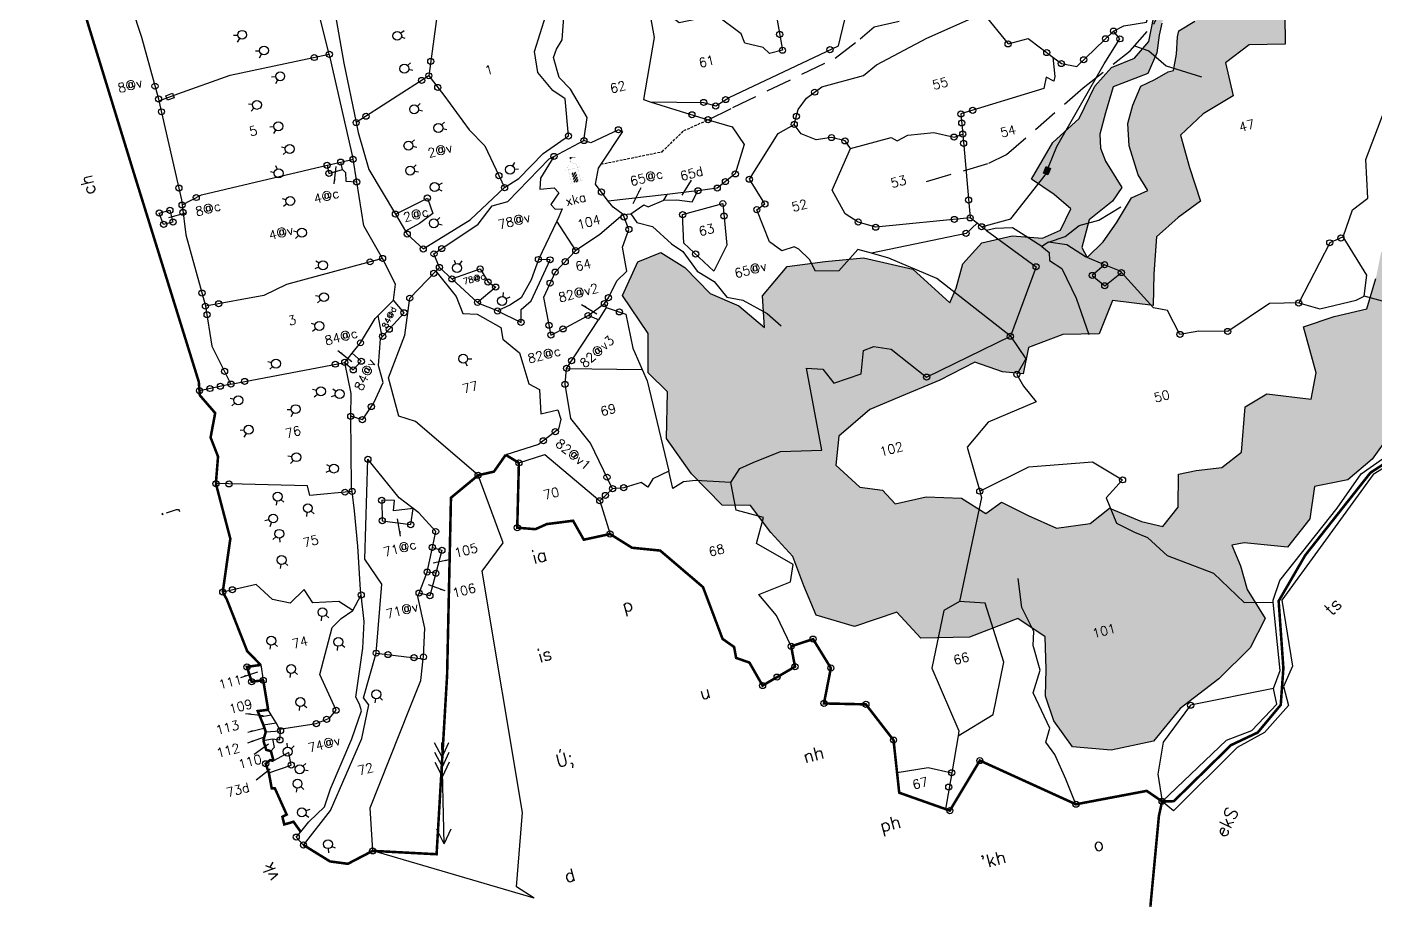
# Model space of a CAD drawing. Header units: metres. Extents: x 301471 to 304567, y 1951439 to 1954610.
# Drawn here: x 301972 to 303310, y 1951688 to 1952562 of the extents above; entities that cross this region are included whole.
import ezdxf

# ---------------------------------------------------------------- set-up
doc = ezdxf.new("R2010")
doc.units = ezdxf.units.M
for name, pattern in [('DASHDOT', [1, 0.5, -0.25, 0, -0.25]), ('DASHED', [0.75, 0.5, -0.25]), ('DIVIDE', [1.25, 0.5, -0.25, 0, -0.25, 0, -0.25])]:
    doc.linetypes.add(name, pattern=pattern)
for name, color, linetype in [('LINE_FOOTPATH', 1, 'DASHED'), ('LINE_WATER', 4, 'Continuous'), ('OFF', 1, 'Continuous'), ('POLY_HATCH', 12, 'Continuous'), ('POLY_PARCEL', 6, 'Continuous'), ('POLY_WATER', 4, 'Continuous'), ('SYM_ARROW', 1, 'Continuous'), ('SYM_STONE', 1, 'Continuous'), ('SYM_WELL', 1, 'Continuous'), ('SYM_WORSHIP', 1, 'Continuous'), ('TEXT_MAPIN', 7, 'Continuous'), ('TEXT_MAPOUT', 7, 'Continuous'), ('TEXT_PARCEL', 7, 'Continuous'), ('V_BOUND_LINE', 7, 'Continuous'), ('V_BOUND_STREAM_LINE', 7, 'DASHDOT'), ('V_DIVIDE_LINE', 7, 'DIVIDE')]:
    doc.layers.add(name, color=color, linetype=linetype)
doc.styles.get("Standard").update_dxf_attribs({"font": 'simplex.shx'})
doc.dimstyles.get("Standard").update_dxf_attribs({"dimtxt": 0.18, "dimasz": 0.18, "dimexe": 0.18, "dimexo": 0.0625, "dimgap": 0.09, "dimtad": 0, "dimtih": 1, "dimtoh": 1, "dimdec": 4, "dimzin": 0, "dimdsep": 46, "dimtxsty": 'Standard', "dimcen": 0.09, "dimadec": 0, "dimazin": 0, "dimtfac": 1, "dimtdec": 4, "dimtofl": 0, "dimtmove": 0, "dimatfit": 3, "dimfxl": 1, "dimtolj": 1, "dimtzin": 0, "dimarcsym": 0})

# ---------------------------------------------------------------- blocks, each defined once
blk = doc.blocks.new('MOTWELL')
at = {"layer": 'SYM_WELL'}
for points in [[(-0.77, 1.48), (-0.4, 0.77)], [(0.77, 1.48), (0.4, 0.77)]]:
    blk.add_lwpolyline(points, dxfattribs=at)
blk.add_circle((0, 0), 0.871, dxfattribs=at)
blk = doc.blocks.new('STONE')
blk.add_circle((0, 0), 0.851)
blk = doc.blocks.new('STONESQUARE')
blk.add_lwpolyline([(-0.7, 0.48), (0.7, 0.48), (0.7, -0.48), (-0.7, -0.48)], close=True)
blk = doc.blocks.new('TEMPLE')
at = {"linetype": 'Continuous'}
blk.add_hatch(color=256, dxfattribs=at).paths.add_polyline_path([(0.28, 5.69), (0.6, 5.75), (0.95, 5.71), (1.39, 5.73), (0.49, 5.85), (0.21, 6.01), (-0.14, 6.06), (-0.15, 5.55), (-0.09, 5.55)])
h = blk.add_hatch(dxfattribs=at)
h.set_pattern_fill('ANSI31', color=256, scale=3.6, style=0)
h.set_pattern_definition([(45, (-94.63405, -100.65248), (-0.318198, 0.318198), [])])
h.paths.add_polyline_path([(-0.51, 2.32), (-0.51, 0), (0.49, 0), (0.49, 2.32)])
at = {"linetype": 'Continuous', "const_width": 0.018}
for points in [[(-1.78, 3.28), (1.75, 3.28)], [(-1.16, 3.28), (-1.16, 3.69), (-0.97, 4.22), (-0.63, 4.55), (-0.33, 4.73), (-0.16, 4.99), (0.05, 4.8), (0.46, 4.5), (0.69, 4.36), (0.88, 4.09), (1.02, 3.76), (1.06, 3.28)], [(-1.16, 0), (-1.16, 3.28)], [(-0.16, 4.99), (-0.14, 6.06), (0.21, 6.01), (0.49, 5.85), (1.39, 5.73), (0.95, 5.71), (0.6, 5.75), (0.28, 5.69), (-0.09, 5.55), (-0.15, 5.55)], [(1.06, 0), (1.06, 3.28)], [(-1.78, 0), (1.78, 0)], [(-0.51, 0), (-0.51, 2.32), (0.49, 2.32), (0.49, 0)]]:
    blk.add_lwpolyline(points, dxfattribs=at)
blk = doc.blocks.new('RIVERARROW')
for points in [[(0, 0), (3.52, 1.73)], [(0, 0), (24.26, 0)], [(0, 0), (3.52, -1.73)], [(16.05, 0), (19.57, 1.73)], [(16.05, 0), (19.57, -1.73)], [(18.43, 0), (21.95, 1.73)], [(18.43, 0), (21.95, -1.73)], [(20.74, 0), (24.26, 1.73)], [(20.74, 0), (24.26, -1.73)]]:
    blk.add_lwpolyline(points)
blk = doc.blocks.new('STONESQUAREFILLED')
blk.add_hatch(color=256).paths.add_polyline_path([(0.7, -0.48), (0.7, 0.48), (-0.7, 0.48), (-0.7, -0.48)])
blk.add_lwpolyline([(-0.7, 0.48), (0.7, 0.48), (0.7, -0.48), (-0.7, -0.48)], close=True)
blk = doc.blocks.new('TEXTARROW')
blk.add_leader([(0.04, -0.01), (8.68, -0.01)], dimstyle='Standard', override={"dimtxt": 2.5, "dimasz": 2.5, "dimexe": 1.25, "dimexo": 0.625, "dimgap": 0.625, "dimtad": 1, "dimtih": 0, "dimtoh": 0, "dimzin": 8, "dimcen": 2.5, "dimtofl": 1})
blk = doc.blocks.new('VFGG')
at = {"layer": 'POLY_HATCH'}
h = blk.add_hatch(dxfattribs=at)
h.set_pattern_fill('ZIGZAG', color=256, style=0)
h.set_pattern_definition([(0, (0, 0), (3.175, 3.175), [3.175, -3.175]), (90, (3.175, 0), (-3.175, 3.175), [3.175, -3.175])])
h.paths.add_polyline_path([(316.99, 146.47), (320.25, 143.22), (329.25, 142.05), (337.2, 145.3), (347.51, 148.04), (354.68, 144.26), (361.33, 147.26), (366.41, 152.34), (367.85, 158.98), (373.46, 151.82), (376.2, 151.95), (385.45, 159.89), (389.5, 166.53), (388.85, 172.39), (393.93, 173.05), (399.02, 175.78), (402.02, 182.16), (408.93, 184.64), (413.75, 189.72), (418.06, 194.8), (417.93, 202.22), (424.32, 204.18), (429.4, 208.73), (433.18, 216.16), (436.97, 223.32), (437.1, 230.23), (445.31, 230.62), (452.22, 234.65), (459.66, 238.17), (466.57, 239.34), (470.35, 242.86), (473.61, 250.81), (480.52, 252.24), (484.83, 259.4), (487.57, 267.09), (487.43, 273.47), (491.74, 278.29), (495.78, 288.32), (495.13, 294.44), (497.87, 297.44), (500.87, 301.21), (504.39, 310.2), (499.82, 317.1), (505.69, 321.4), (504.78, 329.87), (502.3, 338.33), (495.39, 342.63), (497.09, 349.01), (493.04, 353.31), (488.74, 352.92), (480.52, 356.44), (471.52, 355.53), (468, 362.69), (460.31, 365.69), (450.66, 365.43), (441.79, 359.7), (449.02, 359.37), (456.51, 358.91), (460.95, 353.26), (462.32, 347.3), (468.29, 347.76), (473.34, 345.47), (480.83, 348.67), (484.66, 348.83), (487.26, 344.4), (486.49, 337.52), (489.7, 331.56), (488.63, 325.91), (484.2, 322.09), (480.07, 318.88), (483.89, 314.76), (485.88, 308.19), (483.59, 304.06), (479.15, 300.55), (480.83, 295.2), (479.46, 289.24), (474.1, 287.26), (469.05, 284.97), (468.9, 279.92), (467.83, 272.13), (463.39, 269.23), (458.04, 269.08), (454.52, 268.62), (455.9, 263.58), (455.13, 259.15), (451, 256.24), (444.73, 256.4), (439.38, 257.46), (437.08, 251.2), (431.12, 246.77), (426.99, 247.23), (421.02, 246.46), (419.03, 238.98), (413.07, 239.44), (414.75, 230.42), (411.54, 224.77), (404.35, 221.87), (397.16, 219.58), (398.54, 212.39), (394.71, 207.96), (389.36, 204.45), (385.84, 195.44), (382.32, 190.7), (376.97, 189.94), (374.67, 187.95), (372.99, 179.55), (366.41, 178.78), (359.22, 179.55), (354.79, 182.76), (353.72, 181.69), (351.42, 175.73), (347.6, 170.07), (342.24, 170.84), (337.2, 170.69), (334.29, 162.59), (327.41, 160.91), (322.36, 165.34), (317.62, 167.63), (311.96, 165.34), (304.77, 153.88), (298.8, 153.42), (292.22, 157.24), (289.93, 152.5), (286.72, 147.16), (280.14, 147.31), (273.87, 146.85), (274.02, 137.53), (271.73, 132.8), (263.62, 136), (258.88, 134.63), (255.97, 126.23), (251.53, 124.24), (246.49, 125), (242.97, 125.16), (241.29, 118.89), (237.46, 115.99), (233.64, 117.98), (228.28, 122.1), (223.85, 120.12), (217.27, 120.88), (212.53, 124.7), (208.09, 128.52), (204.57, 127.14), (200.75, 131.27), (194.17, 133.25), (187.9, 133.41), (186.22, 136.62), (182.09, 138.3), (178.57, 143.64), (180.56, 148.99), (187.75, 152.5), (195.24, 153.57), (202.43, 154.64), (209.93, 156.32), (214.67, 153.12), (218.49, 151.74), (220.79, 156.48), (227.98, 157.24), (234.86, 155.56), (238.99, 161.21), (246.49, 158.31), (248.17, 164.27), (250.46, 171.14), (255.51, 173.74), (260.56, 175.73), (260.1, 182.6), (259.95, 189.17), (265.3, 192.07), (271.88, 194.06), (272.03, 200.63), (277.39, 202.92), (284.27, 201.24), (285.65, 206.89), (288.55, 210.1), (296.05, 209.34), (294.67, 216.21), (300.64, 219.73), (306.3, 221.41), (305.23, 227.98), (303.54, 236.08), (305.84, 240.81), (310.27, 244.63), (305.23, 251.51), (306.6, 256.24), (314.4, 260.06), (315.78, 268.46), (323.28, 268.62), (331.08, 267.85), (332.76, 275.34), (338.11, 274.27), (340.71, 280.53), (345.46, 282.22), (351.12, 287.56), (359.84, 287.1), (364.27, 289.4), (371.46, 293.52), (381.71, 292.76), (385.23, 299.63), (391.81, 300.7), (400.22, 305.44), (396.7, 318.12), (402.97, 325.3), (397.31, 334.31), (398.69, 339.05), (404.04, 343.48), (402.67, 347.91), (404.04, 354.17), (405.73, 358.3), (411.39, 359.37), (408.48, 361.66), (402.21, 361.81), (398.99, 350.97), (398.84, 343.48), (391.96, 342.41), (389.66, 334.01), (391.65, 326.52), (388.75, 323.92), (386.45, 316.44), (380.79, 313.54), (377.27, 306.66), (369.17, 302.53), (362.59, 301.77), (359.07, 296.73), (353.72, 297.19), (345.61, 296.12), (338.73, 290.77), (333.07, 291.53), (325.88, 289.24), (321.44, 282.37), (315.47, 282.52), (308.9, 280.84), (303.54, 274.88), (301.86, 269.17), (304.86, 265.91), (301.34, 258.23), (295.99, 250.02), (288.82, 245.99), (283.73, 243.77), (282.56, 237.65), (287.39, 230.23), (289.86, 225.67), (287.91, 224.5), (284.39, 226.19), (279.04, 227.1), (275, 226.19), (271.74, 221.89), (271.09, 217.33), (268.35, 216.42), (265.09, 217.85), (261.04, 213.55), (258.57, 208.47), (255.04, 206), (250.22, 205.35), (246.18, 202.61), (241.61, 197.27), (235.48, 194.02), (229.61, 188.16), (233.14, 184.12), (235.61, 180.6), (232.61, 177.08), (228.83, 176.43), (223.22, 178.39), (217.1, 178.52), (212.53, 175.52), (210.05, 171.22), (208.1, 168.75), (202.75, 176.95), (194.01, 181.51), (186.58, 182.68), (179.15, 183.6), (173.02, 179.3), (171.84, 173.18), (168.06, 178.52), (163.24, 182.29), (159.71, 188.42), (155.93, 192.45), (151.11, 191.8), (146.54, 186.2), (149.54, 177.74), (147.59, 170.31), (150.33, 165.75), (147.85, 157.03), (150.85, 149.08), (155.15, 141.66), (160.5, 140.22), (162.98, 134.1), (165.97, 128.5), (166.63, 122.38), (167.54, 116.26), (174.19, 112.22), (182.93, 112.87), (186.19, 106.75), (195.45, 104.53), (205.49, 105.71), (209.79, 100.89), (208.36, 94.77), (206.92, 89.69), (207.31, 84.61), (209.53, 78.74), (216.7, 76.27), (225.18, 75.88), (231.83, 80.7), (240.57, 84.48), (248, 88.77), (252.31, 93.59), (250.35, 99.98), (250.22, 104.79), (249.57, 109.09), (252.05, 108.96), (260, 105.97), (265.61, 110.27), (268.09, 116.13), (274.74, 115.74), (280.34, 118.47), (284.91, 122.25), (287.13, 129.67), (294.56, 130.32), (296.51, 135.66), (296.91, 144.65), (303.56, 144), (308.38, 141), (312.42, 141.4)])
h.paths.add_polyline_path([(276.61, 210.6), (271.51, 210.6), (268.29, 210.06), (264.8, 208.99), (264.26, 207.92), (263.19, 204.7), (261.85, 201.75), (260.77, 201.75), (257.82, 200.94), (254.87, 200.4), (252.45, 197.18), (250.57, 193.96), (249.77, 189.67), (250.03, 183.77), (251.11, 180.28), (247.62, 179.74), (243.59, 175.72), (240.1, 172.77), (236.34, 170.62), (235.81, 172.77), (238.53, 177.62), (243.9, 180.03), (246.31, 182.18), (244.5, 187.94), (244.23, 190.63), (244.77, 193.31), (246.92, 197.07), (249.6, 201.63), (256.85, 202.43), (259.53, 205.92), (260.88, 209.14), (261.95, 211.29), (263.83, 213.43), (267.32, 214.24), (272.96, 212.9), (275.37, 214.77), (275.37, 217.46), (276.98, 220.41), (280.74, 222.82), (285.57, 222.82), (289.06, 222.82), (290.94, 223.36), (292.01, 225.51), (291.74, 228.73), (290.67, 231.68), (288.79, 235.17), (287.45, 238.39), (288.52, 242.68), (293.36, 245.63), (299.26, 246.44), (297.55, 245.48), (294.06, 244.14), (292.45, 242.26), (292.18, 238.24), (292.45, 235.28), (293.52, 229.92), (295.94, 226.16), (297.01, 222.94), (293.79, 220.8), (290.84, 219.45), (286.81, 218.92), (280.64, 219.19), (279.02, 217.84), (278.49, 214.62), (277.68, 211.67)], flags=16)
at = {"layer": 'LINE_FOOTPATH', "ltscale": 10}
for points in [[(209.67, 192.89), (222.37, 193.24), (226.11, 194.02), (243.86, 202.88), (254.6, 207.62), (260.39, 211.49), (264.3, 216), (265.39, 218.74), (268.48, 223.3), (272.78, 232.21), (274.22, 237.99), (278.44, 242.46), (282.45, 246.81)], [(171.38, 215.26), (176.63, 216.35), (198.41, 220.66), (204.09, 223.08), (207.36, 224.67), (217.51, 224.41), (222.43, 225.22), (230.59, 226.78), (233.95, 227.59), (250.61, 236.84), (257.21, 238.75)]]:
    blk.add_lwpolyline(points, dxfattribs=at)
at = {"layer": 'LINE_FOOTPATH'}
blk.add_lwpolyline([(148.95, 212.1), (161.1, 211.46), (166.25, 214.38), (171.38, 215.26)], dxfattribs=at)
at = {"layer": 'LINE_WATER'}
for points in [[(255.65, 208.32), (258.15, 206.69), (260.68, 202.98), (266.84, 199.19)], [(152.13, 201.23), (152.88, 199.31), (155.59, 197.76), (158.39, 193.59), (160.13, 191.57), (161.88, 187.17), (164.62, 184.38), (166.2, 180.75), (169.1, 179.45), (173.06, 175.72), (175.08, 172.71)], [(217.94, 159.48), (206.86, 173.98), (198.8, 180.18), (195.74, 181.97)], [(229.76, 175.38), (233.18, 175.68), (236.38, 177.03), (240.35, 177.11), (245.16, 178.54)], [(228.27, 174.94), (229.38, 173.41), (229.05, 171.89), (230.99, 169.78), (232.25, 163.46), (232.84, 155.96)], [(207.38, 67.73), (206.69, 72.96), (205.85, 78.18), (204.75, 80.96), (206.19, 83.41), (204.75, 90.91), (207.2, 94.87), (207.11, 99.84), (207.87, 102.45), (206.78, 107.59), (207.54, 113.24)]]:
    blk.add_lwpolyline(points, dxfattribs=at)
at = {"layer": 'OFF'}
for points in [[(132.4, 175.17), (146.66, 171.27)], [(59.26, 97.9), (58.27, 99.75)], [(100.32, 76.54), (72.07, 93.4)], [(225.53, 61.69), (223.83, 64.05)]]:
    blk.add_lwpolyline(points, dxfattribs=at)
at = {"layer": 'POLY_HATCH'}
for points in [[(284.91, 122.25), (280.34, 118.47), (274.74, 115.74), (268.09, 116.13), (265.61, 110.27), (260, 105.97), (252.05, 108.96), (249.57, 109.09), (250.22, 104.79), (250.35, 99.98), (252.31, 93.59), (248, 88.77), (240.57, 84.48), (231.83, 80.7), (225.18, 75.88), (216.7, 76.27), (209.53, 78.74), (207.31, 84.61), (206.92, 89.69), (208.36, 94.77), (209.79, 100.89), (205.49, 105.71), (195.45, 104.53), (186.19, 106.75), (182.93, 112.87), (174.19, 112.22), (167.54, 116.26), (166.63, 122.38), (165.97, 128.5), (162.98, 134.1), (160.5, 140.22), (155.15, 141.66), (150.85, 149.08), (147.85, 157.03), (150.33, 165.75), (147.59, 170.31), (149.54, 177.74), (146.54, 186.2), (151.11, 191.8), (155.93, 192.45), (159.71, 188.42), (163.24, 182.29), (168.06, 178.52), (171.84, 173.18), (173.02, 179.3), (179.15, 183.6), (186.58, 182.68), (194.01, 181.51), (202.75, 176.95), (208.1, 168.75), (210.05, 171.22), (212.53, 175.52), (217.1, 178.52), (223.22, 178.39), (228.83, 176.43), (232.61, 177.08), (235.61, 180.6), (233.14, 184.12), (229.61, 188.16), (235.48, 194.02), (241.61, 197.27), (246.18, 202.61), (250.22, 205.35), (255.04, 206), (258.57, 208.47), (261.04, 213.55)], [(285.65, 206.89), (284.27, 201.24), (277.39, 202.92), (272.03, 200.63), (271.88, 194.06), (265.3, 192.07), (259.95, 189.17), (260.1, 182.6), (260.56, 175.73), (255.51, 173.74), (250.46, 171.14), (248.17, 164.27), (246.49, 158.31), (238.99, 161.21), (234.86, 155.56), (227.98, 157.24), (220.79, 156.48), (218.49, 151.74), (214.67, 153.12), (209.93, 156.32), (202.43, 154.64), (195.24, 153.57), (187.75, 152.5), (180.56, 148.99), (178.57, 143.64), (182.09, 138.3), (186.22, 136.62), (187.9, 133.41), (194.17, 133.25), (200.75, 131.27), (204.57, 127.14), (208.09, 128.52), (212.53, 124.7), (217.27, 120.88), (223.85, 120.12), (228.28, 122.1), (233.64, 117.98), (237.46, 115.99), (241.29, 118.89), (242.97, 125.16), (246.49, 125), (251.53, 124.24), (255.97, 126.23), (258.88, 134.63), (263.62, 136), (271.73, 132.8), (274.02, 137.53), (273.87, 146.85), (280.14, 147.31), (286.72, 147.16), (289.93, 152.5)], [(238.53, 177.62), (235.81, 172.77), (236.34, 170.62), (240.1, 172.77), (243.59, 175.72), (247.62, 179.74), (251.11, 180.28), (250.03, 183.77), (249.77, 189.67), (250.57, 193.96), (252.45, 197.18), (254.87, 200.4), (257.82, 200.94), (260.77, 201.75), (261.85, 201.75), (263.19, 204.7), (264.26, 207.92), (264.8, 208.99), (268.29, 210.06)], [(261.95, 211.29), (260.88, 209.14), (259.53, 205.92), (256.85, 202.43), (249.6, 201.63), (246.92, 197.07), (244.77, 193.31), (244.23, 190.63), (244.5, 187.94), (246.31, 182.18), (243.9, 180.03), (238.53, 177.62), (238.53, 177.62)]]:
    blk.add_lwpolyline(points, dxfattribs=at)
at = {"layer": 'POLY_PARCEL'}
for points in [[(67.45, 271.16), (68.21, 258.67), (68.43, 246.14), (68.41, 245.75)], [(129.81, 252.85), (126.21, 250.75), (120.69, 237.26)], [(68.41, 245.75), (67.83, 225.95), (67.69, 224.93)], [(68.41, 245.75), (72.32, 246.18), (83.12, 247.1), (102.92, 246.21)], [(160.21, 246.12), (164.29, 238.95), (165.49, 237.05), (165.21, 233.47), (160.14, 222.23), (161.3, 221.48)], [(196.85, 239.06), (194.44, 238.07), (192.05, 234.07), (189.48, 232.98), (188.85, 224.75), (186.21, 224.79), (185.33, 226.23), (182.06, 227.95), (181.81, 229.88), (178.01, 234.66), (170.66, 234.98), (167.74, 238.81), (165.95, 239.62), (163.62, 243.06), (163.73, 244.78), (162.22, 246.57), (160.21, 246.12)], [(120.69, 237.26), (104.65, 231.98)], [(120.69, 237.26), (122.58, 232.89), (125.68, 225.09), (127.85, 221.29), (129.53, 212.39)], [(161.3, 221.48), (171.38, 218.75), (173.49, 217.48), (176.45, 218.45), (199.66, 222.87), (202.15, 227.5)], [(67.69, 224.93), (66.92, 219.08), (67.17, 205.2), (67.12, 204.64)], [(67.69, 224.93), (71.85, 225.9), (97.06, 225.32)], [(97.06, 225.32), (97, 223.7), (99.76, 223.76)], [(97.06, 225.32), (99.79, 225.25)], [(99.76, 223.76), (99.79, 225.25)], [(99.79, 225.25), (102.27, 225.2)], [(252.41, 212.15), (254.63, 212.6), (259.11, 212.24), (264.63, 221.54), (267.21, 226.29)], [(99.76, 223.76), (100.19, 223.08), (99.82, 221.43), (101.85, 220.73)], [(161.3, 221.48), (164.05, 219.73), (171.38, 215.26)], [(187.43, 210.14), (188.92, 212.76), (191.06, 214.49), (194.48, 215.9), (202.95, 215.98), (205.89, 217.39), (216.74, 219.93), (228.67, 221.94)], [(228.67, 221.94), (231.85, 214.89), (235.93, 214.93), (239.65, 210.2)], [(148.95, 212.1), (154.65, 217.24), (153.92, 217.76), (148.04, 216.67), (146.85, 217.4)], [(107.6, 212.74), (114.42, 214.21), (114.7, 211), (111.67, 209.76), (108.67, 209.02)], [(140.41, 215.87), (136.82, 212.42), (136.12, 210.38), (138.89, 209.93), (139.56, 208.77), (137.49, 206.91), (138.02, 205.82), (139.39, 205.57), (138.37, 204.2), (137.78, 203.5)], [(171.38, 215.26), (175.58, 212.7), (176.96, 208.8), (173.86, 203.67), (169.74, 201.88), (165.97, 202.32)], [(285.8, 161.94), (288.84, 166.65), (292.32, 168.04), (293.84, 175.47), (320.5, 213.05), (321.24, 214.93)], [(148.5, 204.76), (146.91, 208.59), (148.25, 211.47), (148.95, 212.1)], [(217.87, 181.6), (223.76, 181.68), (232.42, 188.24), (236.07, 193.11), (249.03, 206.4), (253.25, 210.36), (252.41, 212.15)], [(239.65, 210.2), (240.95, 208.55), (243.71, 207.24), (252.41, 212.15)], [(195.74, 181.97), (193.35, 183.36), (188.72, 180.26), (184.24, 181.35), (183.68, 183.85), (182.19, 186.3), (181.42, 186.99), (178.88, 186.87), (176.99, 189.16), (176.18, 195.85), (177.99, 196.53), (176.26, 201.97), (183.92, 209.22), (187.43, 210.14)], [(196.87, 202.81), (196.23, 204.53), (193.84, 205.84), (190.83, 206.15), (188.3, 208), (187.43, 210.14)], [(239.65, 210.2), (239.12, 206.45), (238.65, 205.57), (237.4, 206.75), (236.42, 204.7), (219.48, 203.96), (218.84, 200.05)], [(67.12, 204.64), (66.39, 196.76), (68.14, 188.65)], [(102.99, 204.98), (83.54, 204.74), (78.69, 203.81), (67.12, 204.64)], [(137.78, 203.5), (132.42, 197.14)], [(139.92, 196.98), (137.78, 203.5)], [(150.65, 201.47), (149.12, 203.38), (148.5, 204.76)], [(159.96, 203.15), (148.5, 204.76)], [(159.06, 202.18), (159.96, 203.15)], [(165.97, 202.32), (165.21, 202.41), (159.96, 203.15)], [(196.87, 202.81), (205.14, 202.91), (206.09, 201.97), (208.42, 202.54), (213.44, 201.77), (217.05, 199.91), (218.84, 200.05)], [(115.1, 197.71), (113.3, 200.49)], [(150.65, 201.47), (145.19, 198.8), (139.92, 196.98)], [(142.75, 185.57), (143.79, 186.48), (146.2, 189.28), (148.57, 190.61), (148.96, 195.36), (151.01, 198.38), (150.65, 201.47)], [(150.65, 201.47), (152.13, 201.23), (155.06, 202.3), (155.73, 201.7), (159.06, 202.18)], [(159.06, 202.18), (161.51, 201.64), (164.34, 200.53), (165.97, 202.32)], [(216.14, 183.84), (197.82, 186.7), (194.75, 188.55), (192.69, 190.74), (191.41, 195.87), (196.87, 202.81)], [(112.45, 199.97), (115.04, 194.19), (115.47, 190.6), (118.18, 189.8), (121.94, 186.11), (121.81, 183.82)], [(115.1, 197.71), (120.93, 198.2), (121.78, 195.34), (122.98, 194.01), (118.79, 192.02)], [(118.79, 192.02), (115.1, 197.71)], [(218.84, 200.05), (216.14, 183.84)], [(99.38, 194.39), (102.99, 196.54)], [(122.15, 189.41), (126.04, 186.08), (126.69, 188.55), (129, 189.68), (134.6, 196.51), (132.42, 197.14)], [(132.42, 197.14), (130.07, 193.66), (127.29, 190.74), (124.79, 189.87), (122.15, 189.41)], [(139.92, 196.98), (134.97, 193.93), (131.52, 189.7), (131.07, 182.23)], [(92.58, 188.54), (94.67, 190.1), (98.66, 193.96), (99.38, 194.39)], [(99.09, 190.17), (99.38, 194.39)], [(122.15, 189.41), (118.98, 191.73), (118.79, 192.02)], [(68.14, 188.65), (61.86, 188.93)], [(68.14, 188.65), (90.74, 187.18)], [(89.23, 176.69), (90.43, 180.96), (90.74, 187.18)], [(90.74, 187.18), (91.97, 185.33), (93.92, 186.58), (92.58, 188.54)], [(90.74, 187.18), (92.58, 188.54)], [(139.07, 184.11), (142.75, 185.57)], [(142.91, 184.76), (140.81, 182.78)], [(142.75, 185.57), (142.91, 184.76)], [(142.91, 184.76), (146.29, 182.49), (145.9, 175.73), (146.66, 171.27)], [(121.81, 183.82), (124.29, 180.4), (124.37, 178.17)], [(131.07, 182.23), (134.42, 182.97), (139.07, 184.11)], [(132.4, 175.17), (140.81, 182.78)], [(140.81, 182.78), (139.07, 184.11)], [(217.18, 182.5), (214.61, 181.11), (195.74, 181.97)], [(217.18, 182.5), (216.14, 183.84)], [(217.87, 181.6), (217.18, 182.5)], [(218.59, 180.66), (217.87, 181.6)], [(218.59, 180.66), (226.21, 171.36), (217.94, 159.48)], [(239.26, 168.4), (236.05, 170.79), (233.11, 173.97), (229.76, 175.38), (228.27, 174.94), (225.08, 178.36), (223.67, 179.85), (220.33, 180.62), (218.59, 180.66)], [(91.25, 175.47), (89.23, 176.69)], [(124.37, 178.17), (124.53, 174.1), (126.25, 172.49), (125.32, 167.83), (128.69, 167.76), (128.86, 165.84), (127.91, 164.06), (123.33, 162.13), (116.65, 161.79)], [(135.2, 150.15), (133.28, 159.87), (130.77, 165.49), (131.33, 172.22), (132.4, 175.17)], [(146.66, 171.27), (147.07, 168.84), (146.68, 150.7)], [(85.81, 162.4), (77.62, 163.67), (77.62, 165.62), (60.41, 170.57)], [(239.26, 168.4), (236.41, 166.97), (238.27, 164.39), (242.06, 166.07)], [(242.06, 166.07), (241.82, 166.49), (239.26, 168.4)], [(274.11, 151.63), (268.58, 152.96), (259.31, 149.73), (253.87, 151.22), (250.12, 151.51), (248.91, 156.66), (246.38, 157.84), (242.06, 166.07)], [(157.88, 145.5), (160.29, 147.72), (163.09, 148.22), (168.8, 148.97), (176.66, 147.15), (177.82, 163.44), (180.86, 162.45), (182.26, 159.26), (187.89, 159.66), (189.44, 164), (191.63, 164.25), (194.75, 162.85), (200.1, 155.86), (217.94, 159.48)], [(285.8, 161.94), (282.94, 161.49), (274.11, 151.63)], [(286.81, 149.73), (288.38, 153.56), (285.8, 161.94)], [(118.75, 159.63), (124.06, 159.97), (132.19, 148.5)], [(217.94, 159.48), (219.77, 154.42), (217.29, 151.95), (217.97, 149.4), (219.59, 145.78), (209.5, 144.31), (204.3, 140.62), (204.55, 131.67)], [(146.68, 150.7), (143.27, 150.02), (141.93, 148.69), (140.93, 149.89), (137.38, 149.79), (135.2, 150.15)], [(157.88, 145.5), (151.27, 147.62), (148.96, 147.97), (146.65, 147.23), (146.68, 150.7)], [(274.11, 151.63), (277.86, 149.49), (285.15, 149.37), (286.81, 149.73)], [(80.1, 139.85), (77.89, 142.2), (72.91, 143.27), (71.94, 146.19), (68.61, 144.28), (65.42, 145.86), (63.11, 149.51), (56.39, 149.72)], [(98.24, 147.88), (99.91, 146.87), (97.63, 142.82)], [(135.2, 150.15), (132.19, 148.5)], [(132.19, 148.5), (132.5, 141.7)], [(292.22, 142.7), (292.13, 143.78), (293.54, 145.91), (286.81, 149.73)], [(161.27, 111.58), (159.99, 118.11), (157.71, 122.98), (164.32, 123.79), (165.65, 126.95), (159.73, 132.73), (162.37, 137.31), (157.52, 140.01), (157.88, 145.5)], [(80.1, 139.85), (82.45, 142.38)], [(97.63, 142.82), (95.41, 138.86), (93.49, 139.88)], [(97.63, 142.82), (96.04, 143.46)], [(60.43, 120.99), (67.64, 120.23), (70.4, 120.63), (72.04, 121.8), (70.7, 129.38), (75.33, 137.64), (77.52, 138.88), (80.1, 139.85)], [(60, 134.06), (59.73, 131.04)], [(204.55, 131.67), (215, 133.87), (227.34, 131.66), (232.12, 126.81), (228.16, 124.23), (228.85, 118.93), (231.81, 116.32), (234.05, 114.7), (236.4, 111.05), (236.84, 110.33), (244.73, 104.72), (249.08, 97.63), (254.64, 96.27)], [(82.42, 130.63), (91.05, 127.25)], [(204.55, 131.67), (204.58, 130.37), (195.29, 111.83)], [(57.33, 124.31), (59.53, 124.12)], [(59.53, 124.12), (59.21, 125.21)], [(60.06, 122.35), (59.53, 124.12)], [(57.57, 122.57), (60.06, 122.35)], [(60.43, 120.99), (60.06, 122.35)], [(56.79, 119.65), (58.58, 119.5)], [(57.67, 121.16), (60.53, 120.63)], [(58.58, 119.5), (58.49, 117.77), (57.7, 117.24)], [(58.58, 119.5), (59.96, 118.93), (60.53, 120.63)], [(60.53, 120.63), (60.43, 120.99)], [(56.25, 113.28), (60.87, 113.63), (61.03, 116.11), (57.73, 115.26)], [(195.29, 111.83), (191.88, 110.86), (186.78, 100.54), (188.86, 87.34), (188.46, 86.46)], [(188.46, 86.46), (196.11, 88.78), (200.74, 98.14), (200.1, 110.25), (195.29, 111.83)], [(188.46, 86.46), (185.45, 79.78)], [(175.11, 82.52), (181.22, 81.93), (185.45, 79.78)], [(185.45, 79.78), (182.51, 73.2)], [(250.44, 79.91), (233.95, 80.83), (226.97, 75.19), (224.34, 69.39), (223.83, 64.05)]]:
    blk.add_lwpolyline(points, dxfattribs=at)
for points in [[(62.96, 224.52), (65.11, 224.52), (65.11, 222.13), (63.24, 222.16)], [(161.9, 198.55), (170.05, 198.69), (168.79, 190.6), (165.06, 186.33), (160.74, 193.1)], [(96.49, 156.19), (92.65, 156.72), (93.38, 158.58), (90.96, 159.27), (90.06, 155.39), (95.27, 153.24)]]:
    blk.add_lwpolyline(points, close=True, dxfattribs=at)
at = {"layer": 'POLY_WATER'}
for points in [[(288.85, 118.27), (279.83, 115.55), (266.22, 104.34), (256.38, 96.24), (255.11, 83.24), (252.46, 79.84), (252.42, 75.99), (246.62, 72.07), (240.71, 70.58), (225.53, 61.69)], [(110.24, 273.96), (105.84, 273.18), (104.53, 266.8), (106.09, 254.29), (105.23, 243.79), (104.65, 231.98)], [(102.92, 246.21), (103.09, 270.93)], [(129.53, 212.39), (132.7, 213.45), (138.51, 216.99), (144.16, 219.03), (145.32, 226.21), (143.43, 228.39), (141.47, 232.56), (141.88, 236.68), (145.77, 242.94), (148.92, 245.73), (147.98, 252.47)], [(102.27, 225.2), (102.32, 225.66), (102.92, 245.55), (102.92, 246.21)], [(146.85, 217.4), (148.62, 221.63), (146.81, 227.76), (145.25, 230.53), (145.21, 234.63), (146.18, 236.06), (147.68, 237.5), (149.42, 242.56), (155.06, 247.06)], [(104.65, 231.98), (104.55, 230), (104.78, 222.49), (107.6, 212.74)], [(101.85, 220.73), (102.27, 225.2)], [(102.99, 204.98), (101.03, 212.07), (101.85, 220.73)], [(140.41, 215.87), (146.85, 217.4)], [(113.3, 200.49), (112.94, 203.33), (122.75, 206.79), (126.32, 209.56), (129.49, 209.59), (139.4, 215.63), (140.41, 215.87)], [(107.6, 212.74), (108.67, 209.02)], [(108.67, 209.02), (108.85, 208.38), (111.14, 204.78), (121.43, 208.02), (129.53, 212.39)], [(102.99, 196.54), (104.15, 199.46), (102.99, 204.98)], [(112.45, 199.97), (113.3, 200.49)], [(110.43, 159.28), (101.22, 172.49), (98.35, 174.36), (98.22, 182.09), (103.42, 189.36), (106.19, 196.13), (112.45, 199.97)], [(100.99, 191.41), (104.38, 193.66), (102.99, 196.54)], [(91.25, 175.47), (94.27, 178.08), (97.03, 181.45), (96.93, 184.91), (98.64, 189.89), (100.78, 191.27), (100.99, 191.41)], [(85.81, 162.4), (85.93, 163.29), (89.23, 176.69)], [(82.42, 130.63), (86.87, 143.42), (84.86, 149), (90.37, 167.71)], [(96.49, 156.19), (94.41, 158.88), (90.37, 167.71)], [(82.45, 142.38), (82.59, 143.4), (84.21, 151.74), (85.29, 158.65), (85.81, 162.4)], [(100.32, 76.54), (97.52, 79.52), (102.3, 93.32), (106.47, 140.97), (111.87, 145.3), (110.43, 159.28)], [(98.24, 147.88), (99.66, 150.72), (97.37, 155.06), (96.49, 156.19)], [(96.04, 143.46), (98.24, 147.88)], [(59.38, 100.54), (61.41, 102), (65.13, 104.06), (67.15, 107.18), (73.64, 115.63), (76.83, 120.41), (76.8, 121.81), (76.44, 123.28), (80.13, 132.23), (81.72, 137.23), (82.45, 142.38)], [(93.49, 139.88), (96.04, 143.46)], [(91.05, 127.25), (91.19, 127.61), (92.85, 132.98), (93.08, 139.32), (93.49, 139.88)], [(59.26, 97.9), (66.05, 103.13), (75.53, 115.21), (78.5, 121.24), (77.87, 122.82), (82.42, 130.63)], [(72.07, 93.4), (73.7, 101.65), (86.01, 118.46), (89.5, 123.27), (91.05, 127.25)], [(254.64, 96.27), (254.7, 96.65), (256.91, 100.05), (271.31, 110.92), (277.55, 116.26), (287.85, 120.11)], [(58.27, 99.75), (59.38, 100.54)], [(250.44, 79.91), (252.61, 82.98), (254.64, 96.27)], [(223.83, 64.05), (239.03, 72.48), (244.27, 73.08), (250.33, 76.81), (250.44, 79.91)]]:
    blk.add_lwpolyline(points, dxfattribs=at)
at = {"layer": 'V_BOUND_LINE', "const_width": 0.5}
for points in [[(59.47, 303.69), (57.08, 303.62), (58.78, 263.31), (60.16, 232.48), (62.17, 190.66), (61.86, 188.93)], [(61.86, 188.93), (61.7, 188.06), (63.74, 183.94), (61.67, 179.55), (62.14, 175.56), (60.41, 170.57)], [(60.41, 170.57), (60.44, 159.43), (56.39, 149.72)], [(116.65, 161.79), (113.6, 159.19), (110.43, 159.28)], [(118.75, 159.63), (116.65, 161.79)], [(132.5, 141.7), (127.26, 141.91), (126.16, 146.02), (121.04, 146.68), (118.63, 146.27), (115.26, 147.44), (118.75, 159.63)], [(56.39, 149.72), (56.8, 148.12), (58.12, 137.32), (60, 134.06)], [(161.27, 111.58), (160.99, 107.53), (153.93, 105.55), (152.57, 110.54), (150.28, 112.08), (150.44, 114.24), (148.65, 116.34), (147.49, 127.1), (141.18, 136.11), (135.99, 138.02), (132.5, 141.7)], [(60, 134.06), (57.3, 134.37), (57.46, 131.33), (59.73, 131.04)], [(59.73, 131.04), (59.21, 125.21)], [(59.21, 125.21), (57.17, 125.49), (57.33, 124.31)], [(57.33, 124.31), (57.57, 122.57)], [(57.67, 121.16), (56.79, 119.65)], [(57.57, 122.57), (57.67, 121.16)], [(56.79, 119.65), (56.88, 117.74), (57.7, 117.24)], [(57.7, 117.24), (57.73, 115.26)], [(59.38, 100.54), (58.52, 102.79), (56.63, 102.73), (56.66, 104.27), (57.57, 104.49), (56.63, 110.01), (56.03, 110.17), (56.25, 113.28)], [(57.73, 115.26), (57.13, 115.6), (56.1, 115.13), (56.25, 113.28)], [(175.11, 82.52), (176.03, 88.81), (172.55, 96.93), (164.67, 99.16), (167.71, 105.52), (165.76, 111.86), (161.27, 111.58)], [(59.26, 97.9), (63.47, 93.5), (66.73, 92.17), (72.07, 93.4)], [(182.51, 73.2), (174.53, 78.58), (175.11, 82.52)], [(223.83, 64.05), (221.44, 66.79), (207.38, 67.73), (191.36, 80.71), (183.23, 72.71), (182.51, 73.2)]]:
    blk.add_lwpolyline(points, dxfattribs=at)
at = {"layer": 'V_BOUND_STREAM_LINE', "ltscale": 10, "const_width": 0.5}
for points in [[(223.83, 64.05), (226.06, 63.51), (239.62, 71.31), (245.31, 72.39), (251.01, 76.48), (253.31, 83.3), (255.71, 96.23), (263.01, 103.61), (279.39, 116.02), (288.66, 119.08)], [(72.07, 93.4), (83.99, 89.63), (94.75, 122.95), (104.19, 156.36), (110.43, 159.28)]]:
    blk.add_lwpolyline(points, dxfattribs=at)
at = {"layer": 'V_DIVIDE_LINE', "const_width": 0.5}
blk.add_lwpolyline([(223.83, 64.05), (222.51, 61.43), (216.45, 44.69)], dxfattribs=at)
at = {"layer": 'SYM_ARROW'}
for name, p, xscale, yscale, zscale, rotation in [('TEXTARROW', (97.49, 221.43), 0.4, 0.4, 0.4, 69.42519717015062), ('TEXTARROW', (67.94, 223.19), 0.4, 0.4, 0.4, 180), ('TEXTARROW', (155.31, 205.67), 0.4, 0.4, 0.4, 228.6566874836813), ('TEXTARROW', (165.23, 204.65), 0.4, 0.4, 0.4, 223.5329590508418), ('TEXTARROW', (90.02, 189.78), 0.4, 0.4, 0.4, 306.9381849847122), ('TEXTARROW', (138.39, 186.55), 0.4, 0.4, 0.4, 313.6028196976486), ('TEXTARROW', (92.78, 151.54), 0.4, 0.4, 0.4, 86.00690933987221), ('TEXTARROW', (101.09, 144.71), 0.4, 0.4, 0.4, 177.1878772353735), ('TEXTARROW', (98.52, 139.02), 0.4, 0.4, 0.4, 145.8555319184721), ('TEXTARROW', (55.64, 132.68), 0.4, 0.4, 0.4, 4.231243876074788), ('TEXTARROW', (54.74, 125.61), 0.4, 0.4, 0.4, 339.7758354961027), ('TEXTARROW', (54.25, 122.01), 0.4, 0.4, 0.4, 358.6996444093543), ('TEXTARROW', (53.75, 119.96), 0.4, 0.4, 0.4, 5.30809577678436), ('TEXTARROW', (54.35, 117.48), 0.4, 0.4, 0.4, 21.26005133243216), ('TEXTARROW', (53.51, 112.52), 0.4, 0.4, 0.4, 24.27830689782441), ('RIVERARROW', (85.96, 91.24), 0.8146937918272953, 0.8146937918272953, 0.8146937918272953, 76.90693421106178)]:
    blk.add_blockref(name, p, dxfattribs=dict(at, xscale=xscale, yscale=yscale, zscale=zscale, rotation=rotation))
at = {"layer": 'SYM_STONE', "xscale": 0.7, "yscale": 0.7, "zscale": 0.7}
for p in [(68.38, 248.73), (68.43, 246.14), (99.91, 246.34), (102.92, 246.21), (68.35, 243.56), (121.76, 239.88), (119.11, 236.74), (120.69, 237.26), (121.82, 234.63), (104.65, 231.98), (106.83, 232.7), (67.9, 228.28), (189.09, 227.89), (62.96, 224.52), (65.11, 224.52), (67.5, 223.51), (67.69, 224.93), (70.73, 225.64), (97, 223.7), (97.06, 225.32), (99.79, 225.25), (102.27, 225.2), (188.85, 224.75), (63.24, 222.16), (65.11, 222.13), (101.85, 220.73), (197.86, 222.53), (144.16, 219.03), (171.38, 218.75), (175.68, 218.2), (140.41, 215.87), (146.85, 217.4), (153.92, 217.76), (168.55, 216.99), (173.49, 217.48), (114.42, 214.21), (129.05, 214.93), (171.38, 215.26), (192.89, 215.24), (231.85, 214.89), (107.6, 212.74), (129.53, 212.39), (188.25, 211.59), (238.74, 211.35), (250.52, 211.08), (252.41, 212.15), (253.25, 210.36), (108.85, 208.38), (187.43, 210.14), (240.95, 208.55), (245.37, 208.18), (67.13, 207.28), (100.46, 204.95), (102.99, 204.98), (147.65, 206.82), (193.84, 205.84), (67.02, 202.93), (67.13, 204.64), (69.75, 204.45), (111.14, 204.78), (112.94, 203.33), (114.67, 203.94), (165.97, 202.32), (171.62, 202.7), (173.86, 203.67), (196.23, 204.53), (219.48, 203.96), (221.89, 204.06), (111.95, 199.66), (113.3, 200.49), (150.71, 200.98), (169.74, 201.88), (176.26, 201.97), (217.05, 199.91), (218.84, 200.05), (219.2, 202.22), (115.1, 197.71), (120.93, 198.2), (132.42, 197.14), (151.01, 198.38), (161.9, 198.55), (170.05, 198.69), (218.54, 198.24), (106.19, 196.13), (121.78, 195.34), (134.6, 196.51), (137.39, 195.42), (139.92, 196.98), (169.67, 196.28), (176.18, 195.85), (177.99, 196.53), (104.38, 193.66), (118.79, 192.02), (122.98, 194.01), (133.47, 192.09), (134.97, 193.93), (67.55, 191.37), (94.67, 190.1), (99.18, 190.24), (100.78, 191.27), (122.15, 189.41), (162.43, 190.46), (61.86, 188.93), (63.95, 188.84), (66.04, 188.75), (68.14, 188.65), (70.85, 188.48), (88.84, 187.3), (90.74, 187.18), (93.92, 186.58), (143.79, 186.48), (194.75, 188.55), (197.82, 186.7), (216.71, 187.28), (91.97, 185.33), (126.04, 186.08), (131.19, 184.18), (139.07, 184.11), (142.75, 185.57), (213.09, 184.31), (216.14, 183.84), (131.07, 182.23), (133.66, 182.81), (145.17, 183.25), (217.87, 181.6), (214.61, 181.11), (89.23, 176.69), (93.6, 177.51), (133.72, 176.37), (91.25, 175.47), (132.4, 175.17), (131.33, 172.22), (226.21, 171.36), (60.41, 170.57), (62.88, 169.86), (239.26, 168.4), (90.37, 167.71), (236.41, 166.97), (242.06, 166.07), (127.17, 163.75), (238.27, 164.39), (84.42, 162.61), (85.81, 162.4), (124.46, 162.6), (282.94, 161.49), (285.29, 161.86), (90.96, 159.27), (110.43, 159.28), (118.75, 159.63), (217.94, 159.48), (90.06, 155.39), (200.1, 155.86), (95.27, 153.24), (134.72, 152.6), (56.39, 149.72), (58.34, 149.66), (99.66, 150.72), (135.2, 150.15), (137.38, 149.79), (217.29, 151.95), (250.12, 151.51), (259.31, 149.73), (274.11, 151.63), (98.24, 147.88), (115.26, 147.44), (132.19, 148.5), (133.52, 149.23), (99.91, 146.87), (82.45, 142.38), (96.04, 143.46), (97.63, 142.82), (132.5, 141.7), (93.49, 139.88), (95.41, 138.86), (57.3, 134.37), (57.46, 131.33), (204.55, 131.67), (59.73, 131.04), (82.42, 130.63), (84.61, 129.77), (89.37, 127.91), (91.19, 127.61), (232.12, 126.81), (60.53, 120.63), (72.04, 121.8), (59.96, 118.93), (67.64, 120.23), (69.79, 120.54), (56.1, 115.13), (60.87, 113.63), (161.27, 111.58), (165.76, 111.86), (160.99, 107.53), (153.93, 105.55), (157.1, 106.44), (167.71, 105.52), (58.27, 99.75), (59.26, 97.9), (164.67, 99.16), (172.55, 96.93), (72.07, 93.4), (176.03, 88.81), (185.45, 79.78), (191.36, 80.71), (233.95, 80.83), (184.17, 77.22), (183.23, 72.71), (207.38, 67.73), (223.83, 64.05)]:
    blk.add_blockref('STONE', p, dxfattribs=at)
at = {"layer": 'SYM_STONE'}
for name, p, rotation in [('STONESQUARE', (70.7, 246), 6.218248846097642), ('STONESQUAREFILLED', (232.98, 188.99), 233.0965174386464)]:
    blk.add_blockref(name, p, dxfattribs=dict(at, rotation=rotation))
at = {"layer": 'SYM_WELL'}
for p, rotation in [((87.39, 254.17), 106.1170912149724), ((90.75, 250.13), 106.1170912149724), ((92.55, 244.47), 106.1170912149724), ((116.67, 246.37), 264.5211047028774), ((86.74, 240.19), 95.50545806809792), ((116.4, 239.81), 271.6406638647314), ((89.74, 235.09), 106.1170912149724), ((116.27, 231.64), 271.6406638647314), ((90.79, 230.23), 87.13409464687574), ((87.51, 226.17), 34.98383980065355), ((119.94, 226.92), 271.6406638647314), ((113.41, 225.04), 271.6406638647314), ((88.33, 220.38), 85.0944492990204), ((112.51, 220.25), 271.6406638647314), ((116.32, 215.93), 255.6200977623617), ((131.45, 215.53), 285.6664644377851), ((88.99, 213.81), 89.81521041675138), ((114.4, 209.11), 271.6406638647314), ((91.38, 206.61), 70.82680402709059), ((89.99, 200.53), 90.70628341799517), ((116.61, 199.52), 338.6932393987426), ((87.7, 195.31), 84.5369624591044), ((123.51, 191.08), 309.912007547395), ((77.68, 190.31), 89.73956801671189), ((68.75, 185.22), 87.58251747442868), ((79.14, 180.74), 106.1170912149724), ((84.8, 182.86), 87.69546295417155), ((88.23, 181.45), 66.1553504543633), ((113.32, 182.06), 224.2768372913874), ((69.26, 179.14), 106.1170912149724), ((76.94, 171.61), 94.81569336231536), ((83.48, 167.62), 73.8614693076589), ((71.45, 165.08), 186.4420291254774), ((69.54, 161.15), 116.4634207441191), ((76.6, 161.41), 186.4420291254774), ((69.94, 157.96), 145.1249648073172), ((69.09, 152.89), 186.4420291254774), ((74.27, 141.01), 186.4420291254774), ((63.18, 138.12), 186.4420291254774), ((75.81, 134.62), 186.4420291254774), ((65.57, 131.82), 186.4420291254774), ((65.67, 125.09), 186.4420291254774), ((80.42, 122.83), 186.4420291254774), ((60.85, 116.34), 324.3892160052099), ((62.26, 112.42), 271.6406638647314), ((61.14, 109.79), 186.4420291254774), ((60.54, 104.15), 246.9159928019314), ((63.95, 96.85), 199.1568480927816)]:
    blk.add_blockref('MOTWELL', p, dxfattribs=dict(at, rotation=rotation))
at = {"layer": 'SYM_WORSHIP', "xscale": 0.8340657307592639, "yscale": 0.8340657307592639, "zscale": 0.8340657307592639}
blk.add_blockref('TEMPLE', (143.42, 209.9), dxfattribs=at)
at = {"layer": 'TEXT_MAPIN'}
blk.add_text('xka', height=1.8, dxfattribs=at).set_placement((140.39, 205.83))
at = {"layer": 'TEXT_MAPOUT'}
for s, rotation, p in [('ch', 88.0885, (52.01, 231.33)), ('j', 93.5807, (51.36, 166.92)), ('vk', 95.9133, (53.06, 92.86)), ('ts', 30.9329, (264.98, 90.7)), ('ekS', 49.3641, (234.06, 53.92))]:
    blk.add_text(s, height=2.5, rotation=rotation, dxfattribs=at).set_placement(p)
for s, p in [('ia', (116.6, 139.79)), ('p', (131.27, 126.15)), ('is', (112.86, 120.81)), ('u', (141.63, 105.84)), ('Ú;', (111.13, 100.09)), ('nh', (158.13, 88.79)), ('d', (107.1, 77.87)), ('ph', (169.26, 71.93)), ("'kh", (186.58, 60.11)), ('o', (208.64, 57.81))]:
    blk.add_text(s, height=2.5, dxfattribs=at).set_placement(p)
at = {"layer": 'TEXT_PARCEL'}
for s, height, p in [('8@v', 1.8, (61.27, 249.21)), ('5', 1.8, (84, 234.55)), ('1', 1.8, (131.56, 234.53)), ('62', 1.8, (154.36, 224.97)), ('61', 1.8, (172.41, 225.47)), ('8@c', 1.8, (69.89, 222.04)), ('2@v', 1.8, (116.72, 221.71)), ('4@c', 1.8, (92.92, 218.64)), ('4@v', 1.8, (82.6, 213.94)), ('2@c', 1.8, (108.93, 210.76)), ('55', 1.8, (215.51, 209.84)), ('65@c', 1.8, (153.59, 206.46)), ('78@v', 1.8, (126.51, 204.72)), ('65d', 1.8, (163.33, 204.98)), ('104', 1.8, (141.47, 200.86)), ('3', 1.8, (82.07, 196.82)), ('54', 1.8, (226.03, 197.49)), ('78@c', 1.2, (117.11, 196.03)), ('63', 1.8, (164.13, 193.61)), ('52', 1.8, (182.92, 193.66)), ('53', 1.8, (202.81, 193.32)), ('84@c', 1.8, (88.03, 191.29)), ('64', 1.8, (139.08, 193)), ('82@v2', 1.8, (134.37, 187.99)), ('47', 1.8, (271.46, 186.84)), ('65@v', 1.8, (168.85, 183.92)), ('82@c', 1.8, (125.54, 177.94)), ('76', 1.8, (75.99, 175.64)), ('77', 1.8, (111.71, 175.42)), ('69', 1.8, (136.71, 164.38)), ('75', 1.8, (74, 154.12)), ('70', 1.8, (121.84, 151.36)), ('71@c', 1.8, (88.75, 148.42)), ('105', 1.8, (102.16, 144.77)), ('102', 1.8, (187.59, 143.08)), ('50', 1.8, (242.11, 139.82)), ('74', 1.8, (66.98, 135.51)), ('71@v', 1.8, (86.2, 136.56)), ('106', 1.8, (99.81, 137.27)), ('111', 1.8, (51.11, 131.43)), ('68', 1.8, (150.32, 132.5)), ('109', 1.8, (51.86, 126.31)), ('113', 1.8, (48.32, 122.94)), ('112', 1.8, (47.33, 118.57)), ('110', 1.8, (50.9, 115.4)), ('74@v', 1.8, (64.9, 115.08)), ('73d', 1.8, (47.27, 110.64)), ('72', 1.8, (73.18, 108.34)), ('66', 1.8, (191.28, 100.03)), ('101', 1.8, (218.9, 98.27)), ('67', 1.8, (177.43, 78.45))]:
    blk.add_text(s, height=height, dxfattribs=at).set_placement(p)
for s, height, rotation, p in [('84@d', 1.2, 50.302, (100.38, 191.4)), ('84@v', 1.8, 50.302, (92.61, 180.8)), ('82@v3', 1.8, 27.0773, (135.85, 174.23)), ('82@v1', 1.8, 306.0607, (126.38, 161.25))]:
    blk.add_text(s, height=height, rotation=rotation, dxfattribs=at).set_placement(p)

msp = doc.modelspace()

# ---------------------------------------------------------------- block references
at = {"xscale": 5.075977492976079, "yscale": 5.075977492976079, "zscale": 5.075977492976079, "rotation": 14.53186673371526}
msp.add_blockref('VFGG', (302080.2, 1951193.6), dxfattribs=at)

doc.saveas('drawing.dxf')
